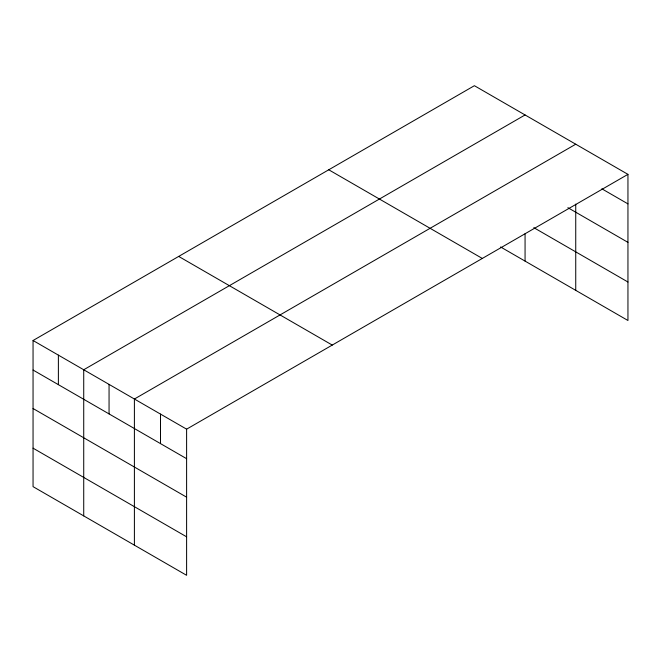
<?xml version="1.0" encoding="UTF-8"?>
<svg xmlns="http://www.w3.org/2000/svg" width="661" height="661" viewBox="0 0 661 661"><rect width="100%" height="100%" fill="white"/><g stroke="black" fill="none" stroke-linecap="round" stroke-linejoin="round"><path stroke-width="0.99" d="M33.05 340.506L186.609 429.163L186.609 575.301L33.05 486.645L33.05 340.506L474.391 85.699L627.95 174.355L627.95 320.494L500.6 246.974M525.065 114.956L83.724 369.763L83.724 515.902M575.739 144.214L134.398 399.021L134.398 545.16M186.609 429.163L627.95 174.355M601.849 188.806L627.95 203.877M567.882 207.678L627.95 242.364M533.807 227.657L627.95 282.007M328.748 169.786L482.307 258.443M178.693 256.418L332.252 345.075M33.05 370.036L186.609 458.684M33.05 408.515L186.609 497.171M33.05 448.166L186.609 536.815M575.739 204.117L575.739 290.353M525.065 233.754L525.065 261.095M160.499 414.092L160.499 443.614M109.057 384.388L109.057 413.918M58.383 355.139L58.383 384.661"/></g></svg>
